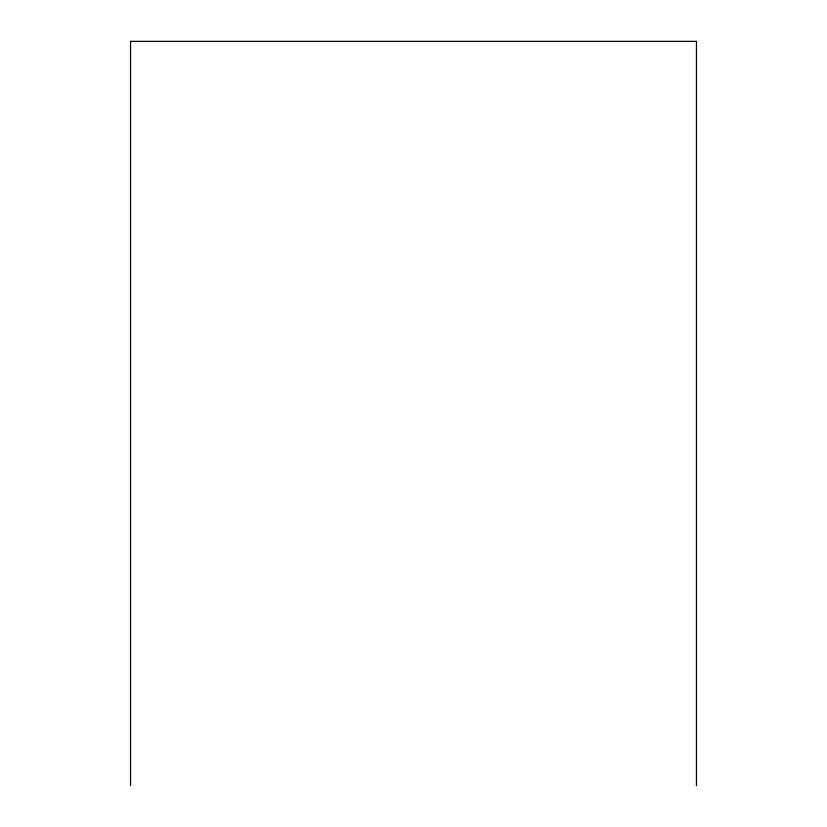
<?xml version="1.0" encoding="UTF-8"?>
<svg xmlns="http://www.w3.org/2000/svg" width="827" height="827" viewBox="0 0 827 827"><rect width="100%" height="100%" fill="white"/><g stroke="black" fill="none" stroke-linecap="round" stroke-linejoin="round"><path stroke-width="1.24" d="M696.448 785.65L696.448 41.35L130.552 41.35L130.552 785.65"/></g></svg>
